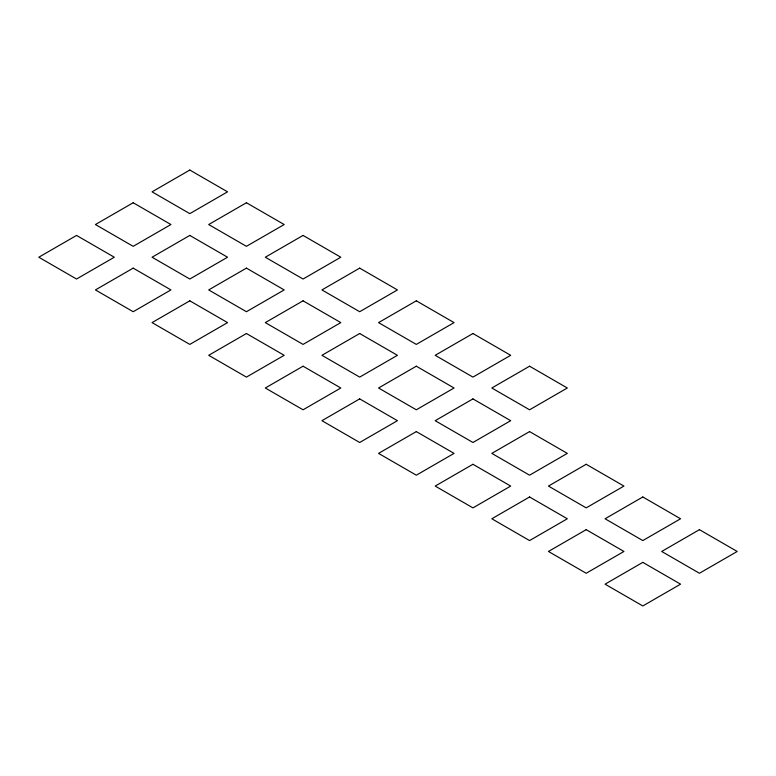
<?xml version="1.0" encoding="UTF-8"?>
<svg xmlns="http://www.w3.org/2000/svg" width="776" height="776" viewBox="0 0 776 776"><rect width="100%" height="100%" fill="white"/><g stroke="black" fill="none" stroke-linecap="round" stroke-linejoin="round"><path stroke-width="1.16" d="M76.552 235.429L38.8 257.225L76.552 279.02L114.305 257.225L76.552 235.429M133.181 202.74L95.429 224.536L133.181 246.331L170.933 224.536L133.181 202.74M189.81 170.041L152.057 191.837L189.81 213.633L227.552 191.837L189.81 170.041M133.181 268.127L95.429 289.923L133.181 311.719L170.933 289.923L133.181 268.127M189.81 235.429L152.057 257.225L189.81 279.02L227.552 257.225L189.81 235.429M246.429 202.74L208.686 224.536L246.429 246.331L284.181 224.536L246.429 202.74M189.81 300.816L152.057 322.612L189.81 344.408L227.552 322.612L189.81 300.816M246.429 268.127L208.686 289.923L246.429 311.719L284.181 289.923L246.429 268.127M303.057 235.429L265.305 257.225L303.057 279.02L340.81 257.225L303.057 235.429M246.429 333.515L208.686 355.311L246.429 377.107L284.181 355.311L246.429 333.515M303.057 300.816L265.305 322.612L303.057 344.408L340.81 322.612L303.057 300.816M359.686 268.127L321.933 289.923L359.686 311.719L397.438 289.923L359.686 268.127M303.057 366.204L265.305 388L303.057 409.796L340.81 388L303.057 366.204M359.686 333.515L321.933 355.311L359.686 377.107L397.438 355.311L359.686 333.515M416.314 300.816L378.562 322.612L416.314 344.408L454.067 322.612L416.314 300.816M359.686 398.893L321.933 420.689L359.686 442.485L397.438 420.689L359.686 398.893M416.314 366.204L378.562 388L416.314 409.796L454.067 388L416.314 366.204M472.943 333.515L435.19 355.311L472.943 377.107L510.695 355.311L472.943 333.515M416.314 431.592L378.562 453.388L416.314 475.184L454.067 453.388L416.314 431.592M472.943 398.893L435.19 420.689L472.943 442.485L510.695 420.689L472.943 398.893M529.572 366.204L491.819 388L529.572 409.796L567.314 388L529.572 366.204M472.943 464.281L435.19 486.077L472.943 507.873L510.695 486.077L472.943 464.281M529.572 431.592L491.819 453.388L529.572 475.184L567.314 453.388L529.572 431.592M529.572 496.98L491.819 518.775L529.572 540.571L567.314 518.775L529.572 496.98M586.19 464.281L548.448 486.077L586.19 507.873L623.943 486.077L586.19 464.281M586.19 529.668L548.448 551.464L586.19 573.26L623.943 551.464L586.19 529.668M642.819 496.98L605.067 518.775L642.819 540.571L680.571 518.775L642.819 496.98M642.819 562.367L605.067 584.163L642.819 605.959L680.571 584.163L642.819 562.367M699.448 529.668L661.695 551.464L699.448 573.26L737.2 551.464L699.448 529.668"/></g></svg>
